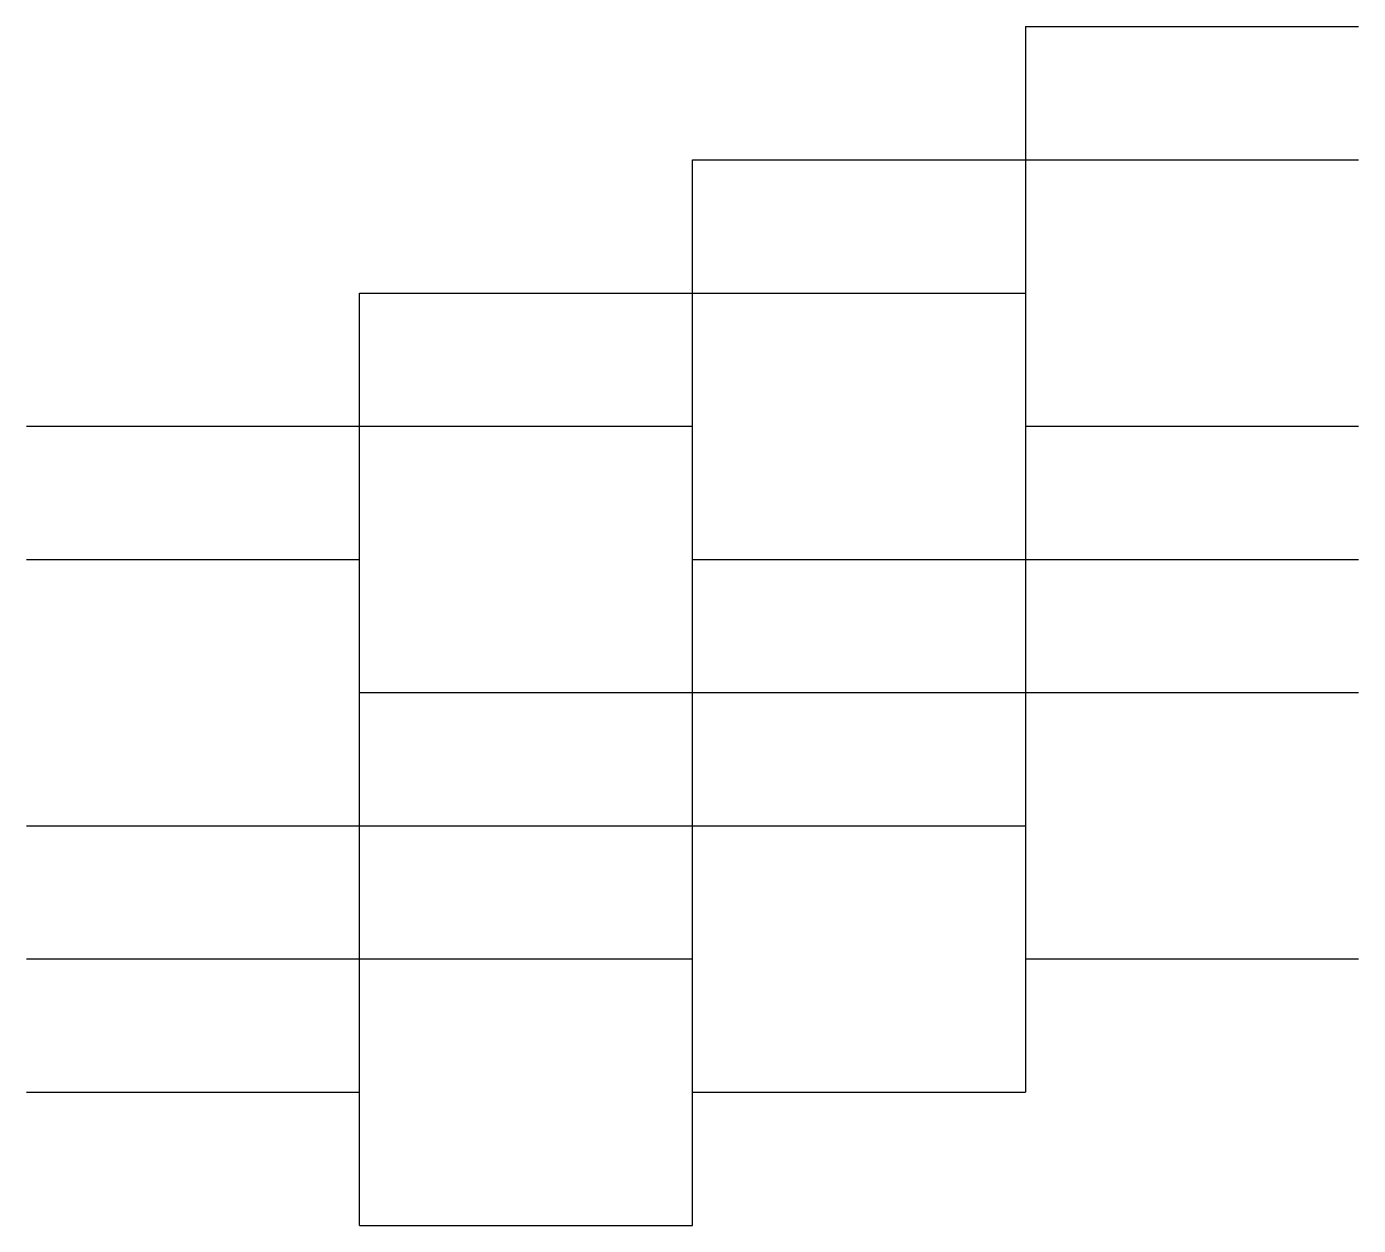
# Model space of a CAD drawing. Header units: millimetres. Extents: x 20 to 220, y 70 to 250.
import ezdxf

# ---------------------------------------------------------------- set-up
doc = ezdxf.new("R2010")
doc.units = ezdxf.units.MM

msp = doc.modelspace()

# ---------------------------------------------------------------- linework, layer by layer
for p, q in [((170, 250), (220, 250)), ((170, 250), (170, 90)), ((120, 230), (220, 230)), ((120, 70), (120, 230)), ((70, 210), (170, 210)), ((70, 70), (70, 210)), ((20, 190), (120, 190)), ((170, 190), (220, 190)), ((20, 170), (70, 170)), ((120, 170), (220, 170)), ((70, 150), (220, 150)), ((20, 130), (170, 130)), ((20, 110), (120, 110)), ((170, 110), (220, 110)), ((20, 90), (70, 90)), ((120, 90), (170, 90)), ((70, 70), (120, 70))]:
    msp.add_line(p, q)

doc.saveas('drawing.dxf')
